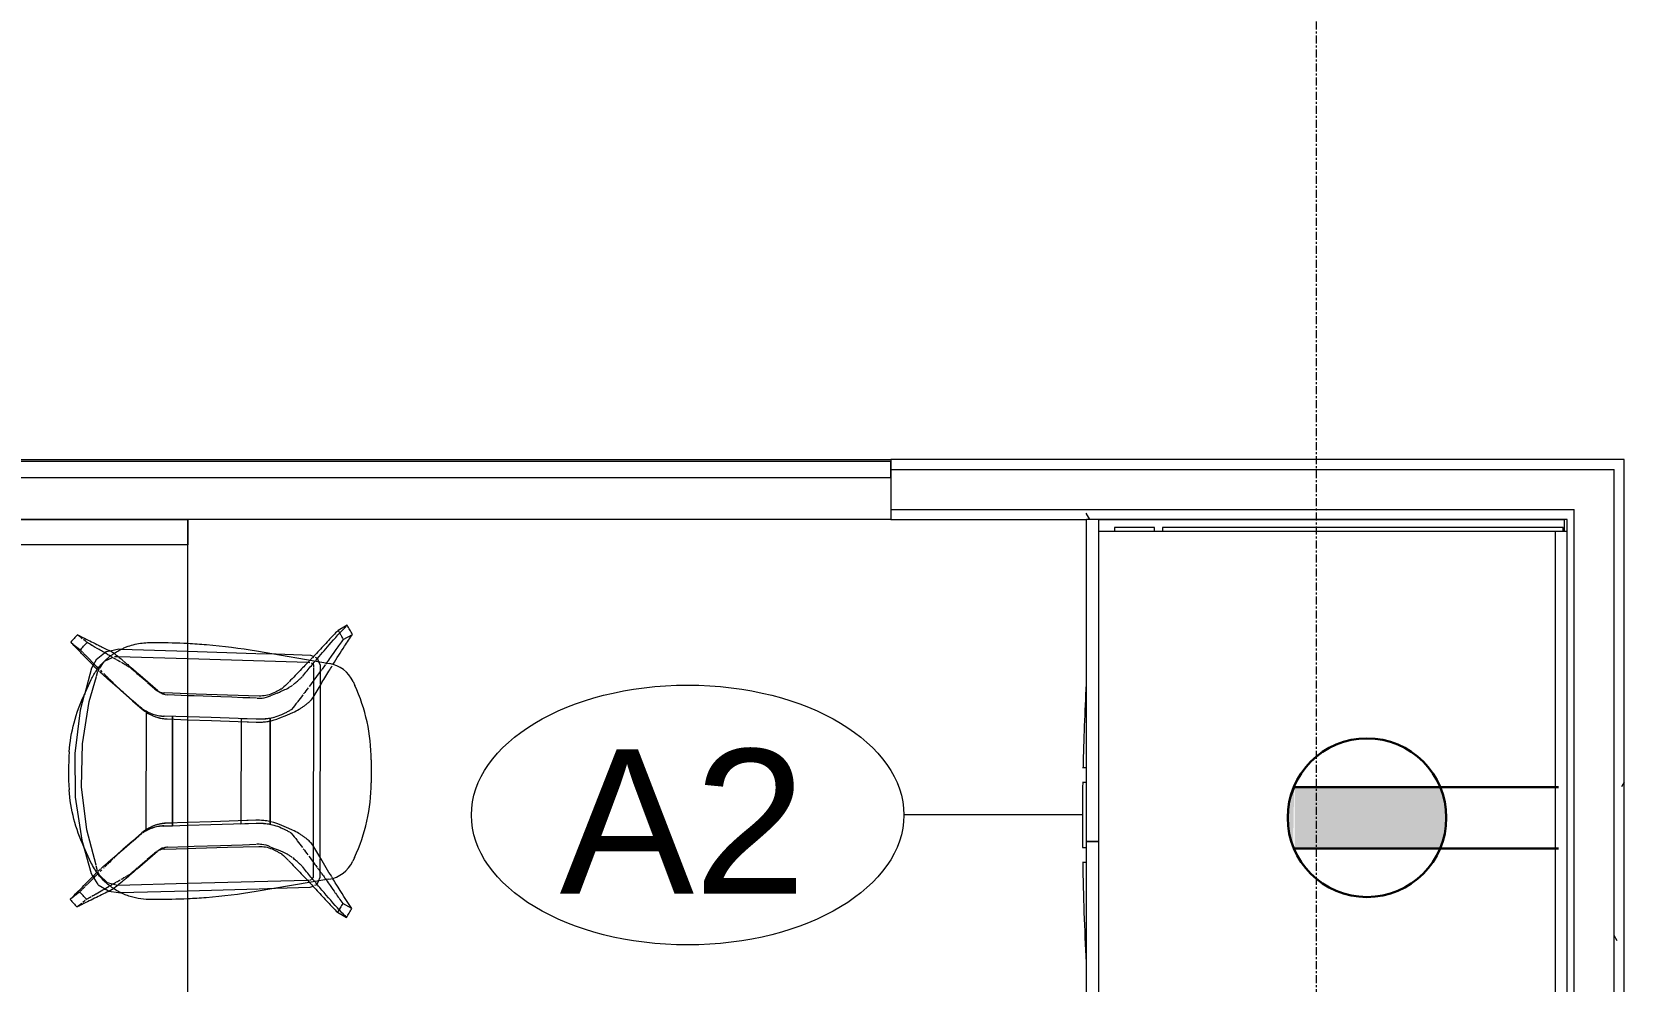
# Model space of a CAD drawing. Header units: inches. Extents: x 29752 to 31446, y 4278 to 5722.
# Drawn here: x 31137.3 to 31236.7, y 4593.8 to 4653 of the extents above; entities that cross this region are included whole.
import ezdxf

# ---------------------------------------------------------------- set-up
doc = ezdxf.new("R2010")
doc.units = ezdxf.units.IN
doc.header["$MEASUREMENT"] = 0
doc.linetypes.add('Grid Line 1_2_', pattern=[0.875, 0.5, -0.125, 0.125, -0.125])
for name, color, linetype, lineweight in [('A-ANNO-NOTE', 131, 'Continuous', 30), ('A-GLAZ-CURT', 52, 'Continuous', 9), ('A-WALL', 113, 'Continuous', 13), ('A-WALL-PATT', 111, 'Continuous', 13), ('I-FURN', 30, 'Continuous', 9), ('I-WALL', 2, 'Continuous', 13), ('Q-CASE', 31, 'Continuous', 9), ('Q-SPCQ', 91, 'Continuous', 9), ('Q-SPCQ-IDEN', 132, 'Continuous', 9), ('S-GRID', 1, 'Continuous', 9)]:
    doc.layers.add(name, color=color, linetype=linetype, lineweight=lineweight)
doc.styles.add('Arial', font='arial.ttf', dxfattribs={"height": 9})
pattern_1 = [(0, (0, 0), (30.72, 7.68), [1.267, -21.773, 1.267, -21.773, -122.88]), (0, (0, 0), (30.72, 7.68), [-46.08, 1.267, -44.813, 1.267, -21.773, -53.76]), (0, (0, 0), (30.72, 7.68), [-115.2, 1.267, -14.093, 1.267, -37.133]), (120, (11.52, 3.84), (-22.0110751, 22.7643004), [1.267, -21.773, 1.267, -21.773, -122.88]), (120, (11.52, 3.84), (-22.0110751, 22.7643004), [-46.08, 1.267, -44.813, 1.267, -21.773, -53.76]), (120, (11.52, 3.84), (-22.0110751, 22.7643004), [-115.2, 1.267, -14.093, 1.267, -37.133]), (240, (15.36, 19.2), (-8.7089249, -30.4443004), [1.267, -21.773, 1.267, -21.773, -122.88]), (240, (15.36, 19.2), (-8.7089249, -30.4443004), [-46.08, 1.267, -44.813, 1.267, -21.773, -53.76]), (240, (15.36, 19.2), (-8.7089249, -30.4443004), [-115.2, 1.267, -14.093, 1.267, -37.133])]

# ---------------------------------------------------------------- blocks, each defined once
blk = doc.blocks.new('Furniture 2 - Furniture 14-5743100-FIRST FLOOR POWER _ SIGNAL')
at = {"layer": 'I-FURN'}
for p, q in [((31147.018, 4622.571), (31111.018, 4622.571)), ((31111.018, 4622.571), (31147.018, 4622.571)), ((31147.018, 4501.665), (31147.018, 4622.571)), ((31147.018, 4622.571), (31147.018, 4620.991)), ((31147.018, 4620.991), (31111.018, 4620.991)), ((31147.018, 4620.991), (31129.682, 4620.991)), ((31147.018, 4503.541), (31147.018, 4620.991))]:
    blk.add_line(p, q, dxfattribs=at)
blk = doc.blocks.new('HighTower_Nadia_Bob_BarStool - HighTower_Nadia_Bob_BarStool-6243197-FIRST FLOOR POWER _ SIGNAL')
at = {"layer": 'I-FURN'}
for p, q in [((-8.492, 9.151), (-8.366, 8.995)), ((-8.343, 8.967), (-8.25, 8.852)), ((-7.889, 9.4), (-8.028, 9.571)), ((-7.573, 9.01), (-7.715, 9.185)), ((7.715, 9.185), (7.573, 9.01)), ((8.028, 9.571), (7.889, 9.4)), ((8.25, 8.852), (8.343, 8.967)), ((8.366, 8.995), (8.492, 9.151)), ((-8.194, 8.783), (-8.073, 8.634)), ((-8.044, 8.598), (-8.008, 8.553)), ((-6.585, 8.16), (-7.089, 7.842)), ((-6.409, 8.27), (-6.585, 8.16)), ((-4.47, 8.819), (-6.409, 8.27)), ((-5.705, 8.28), (-4.736, 8.722)), ((4.736, 8.722), (5.705, 8.28)), ((6.409, 8.27), (4.756, 8.713)), ((5.909, 7.959), (6.231, 7.867)), ((6.594, 8.169), (6.409, 8.27)), ((8.008, 8.553), (8.044, 8.598)), ((8.073, 8.634), (8.194, 8.783)), ((-7.505, 7.155), (-7.59, 6.563)), ((-7.102, 7.82), (-7.491, 7.179)), ((-6.232, 7.866), (-5.915, 7.951)), ((6.274, 7.852), (6.405, 7.763)), ((6.413, 7.757), (6.769, 7.514)), ((6.769, 7.514), (6.818, 7.481)), ((6.865, 7.414), (7.097, 6.918)), ((7.59, 6.563), (7.48, 7.103)), ((-7.59, 6.563), (-7.586, 6.434)), ((-7.586, 6.424), (-7.462, 2.238)), ((-7.024, 2.239), (-7.153, 6.576)), ((-7.143, 6.615), (-7.079, 6.88)), ((-4.987, 6.368), (-4.409, 5.701)), ((4.409, 5.701), (4.915, 6.285)), ((4.915, 6.285), (4.987, 6.368)), ((7.153, 6.576), (7.025, 2.266)), ((7.134, 6.836), (7.15, 6.622)), ((7.15, 6.622), (7.153, 6.576)), ((7.463, 2.267), (7.586, 6.424)), ((7.586, 6.434), (7.59, 6.563)), ((-6.119, 5.47), (-6.052, 5.393)), ((-6.02, 5.356), (-5.537, 4.799)), ((-4.39, 5.679), (-4.046, 5.282)), ((4.046, 5.282), (4.39, 5.679)), ((5.537, 4.799), (6.052, 5.393)), ((6.052, 5.393), (6.119, 5.47)), ((-8.015, 4.222), (-8.013, 4.654)), ((-5.509, 4.767), (-5.116, 4.313)), ((-3.675, 4.854), (-3.738, 4.854)), ((-3.676, 4.854), (-3.738, 4.854)), ((3.675, 4.854), (-3.675, 4.854)), ((3.675, 4.854), (-3.675, 4.854)), ((3.738, 4.854), (3.675, 4.854)), ((3.738, 4.854), (3.676, 4.854)), ((5.116, 4.313), (5.509, 4.767)), ((8.013, 4.654), (8.015, 4.222)), ((-4.873, 3.692), (-4.828, 2.243)), ((-4.75, 3.497), (-4.706, 2.243)), ((-3.429, 3.741), (-3.383, 2.246)), ((-3.423, 3.735), (-3.407, 3.2)), ((-3.245, 3.2), (-3.407, 3.2)), ((-3.245, 3.2), (-3.257, 3.543)), ((-3.206, 2.246), (-3.251, 3.55)), ((-3.239, 3.2), (3.239, 3.2)), ((3.239, 3.2), (-3.239, 3.2)), ((3.251, 3.55), (3.206, 2.259)), ((3.257, 3.543), (3.245, 3.2)), ((3.407, 3.2), (3.245, 3.2)), ((3.384, 2.259), (3.429, 3.741)), ((3.407, 3.2), (3.423, 3.735)), ((4.707, 2.262), (4.75, 3.497)), ((4.828, 2.262), (4.873, 3.692)), ((-7.462, 2.238), (-7.331, -2.181)), ((-6.802, -5.245), (-7.023, 2.2)), ((-4.828, 2.243), (-4.812, 1.73)), ((3.206, 2.259), (3.154, 0.768)), ((7.025, 2.266), (6.802, -5.245)), ((7.336, -1.993), (7.463, 2.267)), ((-4.812, 1.73), (-4.751, -0.232)), ((3.154, 0.768), (3.057, -2.014)), ((-4.751, -0.232), (-4.691, -2.194)), ((4.691, -2.194), (4.751, -0.232)), ((-3.274, -1.078), (-3.245, -2.021)), ((-3.096, -1.078), (-3.274, -1.078)), ((-3.063, -2.008), (-3.096, -1.078)), ((3.089, -1.078), (-3.089, -1.078)), ((3.089, -1.078), (-3.089, -1.078)), ((3.096, -1.078), (3.063, -2.008)), ((3.274, -1.078), (3.096, -1.078)), ((3.245, -2.021), (3.274, -1.078)), ((-6.733, -6.579), (-7.507, -2.027)), ((-7.33, -2.214), (-7.299, -3.248)), ((-4.709, -2.907), (-4.882, -3.321)), ((-3.145, -2.898), (-3.302, -2.898)), ((-3.251, -2.041), (-3.247, -2.145)), ((-3.244, -2.04), (-3.241, -2.14)), ((-3.144, -2.898), (3.144, -2.898)), ((3.144, -2.898), (-3.144, -2.898)), ((3.302, -2.898), (3.145, -2.898)), ((3.241, -2.14), (3.244, -2.04)), ((3.247, -2.145), (3.251, -2.041)), ((4.882, -3.321), (4.709, -2.907)), ((7.507, -2.027), (6.733, -6.579)), ((7.299, -3.248), (7.335, -2.027)), ((-7.299, -3.248), (-7.235, -5.416)), ((-4.849, -3.021), (-4.943, -3.218)), ((-3.523, -3.588), (-3.629, -3.809)), ((-3.509, -3.924), (-3.325, -3.484)), ((3.325, -3.484), (3.509, -3.924)), ((3.629, -3.809), (3.523, -3.588)), ((4.943, -3.218), (4.849, -3.021)), ((7.235, -5.416), (7.299, -3.248)), ((-7.235, -5.416), (-7.159, -5.587)), ((-7.107, -5.704), (-7.085, -5.754)), ((-7.073, -5.781), (-7.049, -5.837)), ((-7.044, -5.848), (-6.843, -5.928)), ((-6.843, -5.928), (-6.61, -6.022)), ((-6.799, -5.353), (-6.802, -5.271)), ((-6.782, -5.455), (-6.798, -5.403)), ((-6.719, -5.526), (-6.768, -5.499)), ((-6.61, -5.585), (-6.694, -5.539)), ((-4.887, -5.585), (-6.61, -5.585)), ((-4.643, -5.585), (-4.857, -5.585)), ((4.643, -5.585), (-4.643, -5.585)), ((4.857, -5.585), (4.643, -5.585)), ((6.439, -5.585), (4.887, -5.585)), ((6.61, -5.585), (6.479, -5.585)), ((6.707, -5.558), (6.61, -5.585)), ((6.61, -6.022), (6.844, -5.927)), ((6.772, -5.447), (6.723, -5.53)), ((6.802, -5.271), (6.799, -5.353)), ((6.844, -5.927), (7.047, -5.844)), ((7.05, -5.838), (7.074, -5.782)), ((7.086, -5.755), (7.108, -5.705)), ((7.16, -5.588), (7.235, -5.416)), ((-6.61, -6.022), (-5.471, -6.022)), ((-5.429, -6.022), (-5.376, -6.022)), ((-5.342, -6.022), (5.342, -6.022)), ((5.376, -6.022), (5.429, -6.022)), ((5.471, -6.022), (6.413, -6.022)), ((6.44, -6.022), (6.61, -6.022)), ((-8.794, -7.117), (-9.116, -7.683)), ((-8.553, -8.01), (-8.233, -7.442)), ((8.233, -7.442), (8.553, -8.01)), ((9.116, -7.683), (8.794, -7.117)), ((-5.364, -8.17), (-5.606, -8.057)), ((5.606, -8.057), (5.364, -8.17)), ((0.715, -9.2), (-0.715, -9.2))]:
    blk.add_line(p, q, dxfattribs=at)
at = {"layer": 'I-FURN', "flags": 128}
for points in [[(-7.725, 9.198), (-7.786, 9.273), (-7.871, 9.378)], [(4.74, 8.718), (3.784, 8.974), (1.086, 9.31), (-1.632, 9.273), (-4.319, 8.862), (-4.47, 8.819)], [(7.871, 9.378), (7.786, 9.273), (7.725, 9.198)], [(-5.889, 7.958), (-3.67, 8.55), (-1.002, 8.877), (1.685, 8.829), (4.34, 8.408), (5.884, 7.966)], [(7.48, 7.103), (7.429, 7.35), (6.934, 7.982), (6.594, 8.169)], [(-7.065, 6.938), (-6.99, 7.25), (-6.506, 7.747), (-6.301, 7.841)], [(-3.863, 5.101), (-4.382, 5.698), (-4.901, 6.294)], [(4.901, 6.294), (4.382, 5.698), (3.863, 5.101)], [(-6.082, 5.367), (-5.539, 4.742), (-4.995, 4.118)], [(4.995, 4.118), (5.539, 4.742), (6.082, 5.367)], [(-3.407, 3.2), (-3.326, 3.2), (-3.245, 3.2)], [(3.245, 3.2), (3.326, 3.2), (3.407, 3.2)], [(-4.706, 2.243), (-4.693, 1.848), (-4.635, 0.198)], [(-3.383, 2.246), (-3.338, 0.798), (-3.251, -2.021)], [(-3.057, -2.014), (-3.154, 0.768), (-3.206, 2.246)], [(3.251, -2.021), (3.338, 0.798), (3.384, 2.259)], [(4.635, 0.198), (4.693, 1.848), (4.707, 2.262)], [(4.751, -0.232), (4.812, 1.73), (4.828, 2.262)], [(-4.635, 0.198), (-4.611, -0.487), (-4.587, -1.172)], [(4.587, -1.172), (4.611, -0.487), (4.635, 0.198)], [(-4.587, -1.172), (-4.571, -1.619), (-4.557, -2.027)], [(-3.096, -1.078), (-3.185, -1.078), (-3.274, -1.078)], [(3.274, -1.078), (3.185, -1.078), (3.096, -1.078)], [(4.557, -2.027), (4.571, -1.619), (4.587, -1.172)], [(-3.302, -2.898), (-3.223, -2.898), (-3.145, -2.898)], [(3.145, -2.898), (3.223, -2.898), (3.302, -2.898)], [(-4.607, -5.563), (-4.592, -5.554), (-4.577, -5.545)], [(4.577, -5.545), (4.592, -5.554), (4.607, -5.563)]]:
    blk.add_lwpolyline(points, dxfattribs=at)
at = {"layer": 'I-FURN'}
for centre, radius, start, end in [((0, -10.151), 19.843, 86.58695, 93.41371), ((-4.761, -6.244), 2, 189.65064, 245), ((4.761, -6.244), 2, 295, 350.34936), ((-0.715, 1.8), 11, 245, 270), ((0.715, 1.8), 11, 270, 295)]:
    blk.add_arc(centre, radius, start, end, dxfattribs=at)
for centre, major_axis, start_param, end_param in [((-5.872, 3.659), (2.444, 0), 0.62159, 0.714101), ((-5.75, 3.462), (2.5, 0), 0.509504, 0.715585), ((-5.872, 3.659), (2.444, 0), 0.518628, 0.600655), ((5.75, 3.462), (2.5, 0), 2.426008, 2.529048), ((5.872, 3.659), (2.444, 0), 2.540938, 2.622965), ((5.872, 3.659), (2.444, 0), 2.427491, 2.520002), ((-5.872, 3.659), (1, 0), 0.577259, 0.713354), ((-5.872, 3.659), (1, 0), 0.490905, 0.555798), ((-5.75, 3.462), (1, 0), 0.261799, 0.715585), ((-5.872, 3.659), (1, 0), 0.032675, 0.44019), ((-5.872, 3.659), (2.444, 0), 0.262341, 0.515109), ((-5.868, 3.653), (2.446, 0), 0.265414, 0.513801), ((-5.754, 3.469), (2.498, 0), 0.42887, 0.584852), ((-5.75, 3.462), (2.5, 0), 0.034907, 0.509504), ((-5.872, 3.659), (2.444, 0), 0.107126, 0.255291), ((-5.868, 3.653), (2.446, 0), 0.11003, 0.2582), ((-5.754, 3.469), (2.498, 0), 0.403739, 0.42887), ((-5.754, 3.469), (2.498, 0), 0.348458, 0.389838), ((-5.754, 3.469), (2.498, 0), 0.22199, 0.347711), ((-5.754, 3.469), (2.498, 0), 0.190469, 0.218568), ((5.75, 3.462), (2.5, 0), 2.632088, 3.106686), ((5.754, 3.469), (2.498, 0), 2.923025, 2.951123), ((5.754, 3.469), (2.498, 0), 2.793881, 2.919602), ((5.754, 3.469), (2.498, 0), 2.751755, 2.793135), ((5.868, 3.653), (2.446, 0), 2.883392, 3.031562), ((5.872, 3.659), (2.444, 0), 2.886302, 3.034467), ((5.754, 3.469), (2.498, 0), 2.712722, 2.737854), ((5.754, 3.469), (2.498, 0), 2.556741, 2.712722), ((5.868, 3.653), (2.446, 0), 2.627792, 2.876179), ((5.872, 3.659), (2.444, 0), 2.626483, 2.879252), ((5.75, 3.462), (2.5, 0), 2.529048, 2.632088), ((5.75, 3.462), (1, 0), 2.426008, 3.106686), ((5.872, 3.659), (1, 0), 2.71925, 3.108917), ((5.872, 3.659), (1, 0), 2.564375, 2.652023), ((5.872, 3.659), (1, 0), 2.428239, 2.564041), ((-5.75, 3.462), (1, 0), 0.034907, 0.261799), ((-5.872, 3.659), (2.444, 0), 0.033423, 0.097739), ((-5.868, 3.653), (2.446, 0), 0.033474, 0.100748), ((-5.754, 3.469), (2.498, 0), 0.034858, 0.189851), ((5.754, 3.469), (2.498, 0), 2.951742, 3.106734), ((5.868, 3.653), (2.446, 0), 3.040845, 3.108119), ((5.872, 3.659), (2.444, 0), 3.043854, 3.10817), ((-6.555, -2.136), (2, 0), 5.887338, 6.160784), ((-6.555, -2.136), (2, 0), 6.160784, 6.318092), ((-6.555, -2.136), (3.5, 0), 5.887338, 6.314349), ((6.555, -2.136), (3.5, 0), 3.110429, 3.53744), ((6.555, -2.136), (2, 0), 3.106686, 3.18534), ((6.555, -2.136), (2, 0), 3.18534, 3.263994), ((6.555, -2.136), (2, 0), 3.263994, 3.53744)]:
    blk.add_ellipse(centre, major_axis=major_axis, ratio=0.998955, start_param=start_param, end_param=end_param, dxfattribs=at)
for points in [[(-8.028, 9.571), (-8.107, 9.503), (-8.264, 9.365), (-8.417, 9.223), (-8.492, 9.151)], [(-8.384, 8.931), (-8.42, 9.004), (-8.456, 9.078), (-8.492, 9.151)], [(-8.008, 8.553), (-7.933, 8.625), (-7.78, 8.768), (-7.624, 8.907), (-7.544, 8.975)], [(-7.405, 8.835), (-7.452, 8.882), (-7.498, 8.929), (-7.544, 8.975)], [(-4.736, 8.722), (-4.175, 8.985), (-3.021, 9.403), (-1.805, 9.608), (-1.181, 9.657)], [(1.181, 9.657), (1.805, 9.608), (2.413, 9.506), (3.006, 9.35)], [(3.006, 9.35), (3.598, 9.194), (4.175, 8.985), (4.736, 8.722)], [(7.544, 8.975), (7.498, 8.929), (7.452, 8.882), (7.405, 8.835)], [(7.509, 9.066), (7.682, 9.236), (7.855, 9.404), (8.028, 9.571)], [(7.544, 8.975), (7.624, 8.907), (7.78, 8.768), (7.933, 8.625), (8.008, 8.553)], [(8.492, 9.151), (8.417, 9.223), (8.264, 9.365), (8.107, 9.503), (8.028, 9.571)], [(-8.276, 8.71), (-8.312, 8.784), (-8.348, 8.857), (-8.384, 8.931)], [(-8.008, 8.553), (-7.951, 8.453), (-7.893, 8.353), (-7.836, 8.253)], [(-7.821, 8.227), (-7.772, 8.141), (-7.723, 8.056), (-7.674, 7.971)], [(-7.664, 7.953), (-7.507, 7.68), (-7.349, 7.407), (-7.19, 7.135)], [(-7.233, 8.663), (-7.286, 8.715), (-7.338, 8.768), (-7.39, 8.82)], [(-7.061, 8.49), (-7.113, 8.543), (-7.166, 8.596), (-7.219, 8.648)], [(-6.887, 8.316), (-6.941, 8.369), (-6.994, 8.423), (-7.047, 8.476)], [(-6.713, 8.142), (-6.767, 8.195), (-6.82, 8.249), (-6.874, 8.302)], [(6.666, 8.094), (6.582, 8.011), (6.499, 7.927), (6.415, 7.843)], [(6.874, 8.303), (6.821, 8.249), (6.767, 8.195), (6.713, 8.142)], [(7.047, 8.476), (6.994, 8.423), (6.941, 8.37), (6.888, 8.316)], [(7.219, 8.648), (7.166, 8.596), (7.114, 8.543), (7.061, 8.49)], [(7.39, 8.82), (7.338, 8.768), (7.286, 8.716), (7.234, 8.663)], [(7.674, 7.971), (7.723, 8.056), (7.772, 8.141), (7.821, 8.227)], [(7.836, 8.253), (7.893, 8.353), (7.951, 8.453), (8.008, 8.553)], [(-7.404, 6.951), (-7.477, 7.097), (-7.549, 7.244), (-7.622, 7.39)], [(-7.142, 7.052), (-7.119, 7.012), (-7.095, 6.972), (-7.072, 6.931)], [(-6.365, 7.793), (-6.382, 7.81), (-6.398, 7.826), (-6.415, 7.843)], [(-6.176, 7.604), (-6.211, 7.639), (-6.247, 7.675), (-6.282, 7.71)], [(-6.27, 7.848), (-6.259, 7.837), (-6.242, 7.819), (-6.22, 7.794)], [(-6.212, 7.785), (-6.183, 7.753), (-6.146, 7.712), (-6.101, 7.662)], [(-6.024, 7.452), (-6.043, 7.471), (-6.061, 7.489), (-6.079, 7.507)], [(-5.831, 7.259), (-5.881, 7.309), (-5.931, 7.358), (-5.98, 7.408)], [(-5.759, 7.187), (-5.778, 7.205), (-5.796, 7.224), (-5.815, 7.242)], [(-5.488, 6.916), (-5.575, 7.003), (-5.662, 7.09), (-5.749, 7.177)], [(5.749, 7.177), (5.662, 7.09), (5.575, 7.003), (5.488, 6.916)], [(5.815, 7.242), (5.796, 7.224), (5.778, 7.205), (5.759, 7.187)], [(5.98, 7.408), (5.93, 7.358), (5.881, 7.308), (5.831, 7.259)], [(6.079, 7.507), (6.05, 7.478), (6.021, 7.449), (5.992, 7.42)], [(6.102, 7.662), (6.146, 7.712), (6.174, 7.743), (6.197, 7.768)], [(6.282, 7.71), (6.247, 7.675), (6.211, 7.639), (6.175, 7.603)], [(6.22, 7.794), (6.242, 7.818), (6.256, 7.833), (6.267, 7.845)], [(6.413, 7.841), (6.397, 7.825), (6.381, 7.809), (6.365, 7.793)], [(7.072, 6.931), (7.095, 6.972), (7.119, 7.012), (7.142, 7.052)], [(7.731, 7.61), (7.622, 7.39), (7.513, 7.17), (7.404, 6.951)], [(7.841, 7.83), (7.804, 7.757), (7.768, 7.683), (7.731, 7.61)], [(-7.356, 6.881), (-7.382, 6.916), (-7.398, 6.939), (-7.404, 6.951)], [(-7.256, 6.753), (-7.285, 6.79), (-7.305, 6.815), (-7.32, 6.836)], [(-6.88, 6.298), (-7.032, 6.478), (-7.178, 6.654), (-7.249, 6.744)], [(-7.048, 6.89), (-7.013, 6.83), (-6.978, 6.77), (-6.943, 6.71)], [(-6.924, 6.677), (-6.882, 6.605), (-6.84, 6.532), (-6.797, 6.46)], [(-6.759, 6.394), (-6.714, 6.317), (-6.668, 6.239), (-6.623, 6.162)], [(-6.614, 6.146), (-6.602, 6.125), (-6.59, 6.105), (-6.578, 6.084)], [(-6.566, 6.064), (-6.527, 5.997), (-6.488, 5.931), (-6.449, 5.864)], [(-5.331, 6.758), (-5.366, 6.793), (-5.401, 6.828), (-5.435, 6.863)], [(5.482, 6.909), (5.431, 6.859), (5.381, 6.809), (5.331, 6.758)], [(6.449, 5.864), (6.488, 5.931), (6.527, 5.997), (6.566, 6.064)], [(6.578, 6.084), (6.59, 6.105), (6.602, 6.125), (6.614, 6.146)], [(6.623, 6.162), (6.668, 6.239), (6.714, 6.317), (6.759, 6.394)], [(6.797, 6.46), (6.84, 6.532), (6.882, 6.605), (6.924, 6.677)], [(7.249, 6.744), (7.204, 6.688), (7.096, 6.556), (6.955, 6.387), (6.878, 6.296)], [(6.943, 6.71), (6.98, 6.773), (7.017, 6.837), (7.054, 6.9)], [(7.404, 6.951), (7.398, 6.939), (7.382, 6.916), (7.356, 6.881)], [(-7.972, 2.234), (-8.005, 2.895), (-8.019, 3.557), (-8.015, 4.222)], [(8.015, 4.222), (8.019, 3.568), (8.005, 2.915), (7.973, 2.265)], [(-4.724, -2.617), (-4.75, -2.756), (-4.793, -2.892), (-4.849, -3.021)], [(-4.691, -2.194), (-4.686, -2.335), (-4.697, -2.477), (-4.724, -2.617)], [(-3.323, -2.97), (-3.334, -3.021), (-3.346, -3.072), (-3.36, -3.122)], [(-3.25, -2.521), (-3.26, -2.647), (-3.278, -2.773), (-3.302, -2.898)], [(-3.247, -2.145), (-3.244, -2.257), (-3.246, -2.368), (-3.253, -2.48)], [(-3.241, -2.14), (-3.237, -2.254), (-3.239, -2.368), (-3.247, -2.481)], [(-3.137, -2.866), (-3.113, -2.75), (-3.09, -2.633), (-3.08, -2.515)], [(3.081, -2.515), (3.094, -2.633), (3.114, -2.75), (3.137, -2.866)], [(3.247, -2.481), (3.239, -2.368), (3.237, -2.254), (3.241, -2.14)], [(3.253, -2.48), (3.246, -2.368), (3.244, -2.257), (3.247, -2.145)], [(3.302, -2.898), (3.278, -2.773), (3.26, -2.647), (3.25, -2.521)], [(3.36, -3.122), (3.346, -3.072), (3.333, -3.021), (3.321, -2.97)], [(4.849, -3.021), (4.793, -2.892), (4.708, -2.62), (4.686, -2.335), (4.691, -2.194)], [(-5.166, -3.634), (-5.296, -3.772), (-5.428, -3.909), (-5.563, -4.044)], [(-5.212, -4.03), (-5.156, -3.934), (-5.103, -3.83), (-5.054, -3.721)], [(-5.147, -3.607), (-5.155, -3.62), (-5.162, -3.629), (-5.166, -3.634)], [(-5.081, -3.493), (-5.095, -3.518), (-5.121, -3.566), (-5.137, -3.59), (-5.144, -3.601)], [(-5.039, -3.411), (-5.054, -3.441), (-5.069, -3.471), (-5.083, -3.497)], [(-5.054, -3.721), (-5.025, -3.656), (-4.997, -3.59), (-4.968, -3.523)], [(-4.943, -3.218), (-4.976, -3.286), (-5.008, -3.352), (-5.039, -3.411)], [(-4.968, -3.523), (-4.939, -3.456), (-4.911, -3.389), (-4.882, -3.321)], [(-3.629, -3.809), (-3.662, -3.877), (-3.695, -3.944), (-3.726, -4.003)], [(-3.67, -4.298), (-3.643, -4.237), (-3.589, -4.114), (-3.536, -3.987), (-3.509, -3.924)], [(-3.362, -3.13), (-3.405, -3.286), (-3.458, -3.439), (-3.523, -3.588)], [(3.523, -3.588), (3.458, -3.439), (3.405, -3.286), (3.362, -3.13)], [(3.509, -3.924), (3.536, -3.987), (3.589, -4.114), (3.643, -4.237), (3.67, -4.298)], [(3.726, -4.003), (3.711, -3.974), (3.678, -3.911), (3.645, -3.843), (3.629, -3.809)], [(4.882, -3.321), (4.911, -3.389), (4.968, -3.524), (5.025, -3.656), (5.054, -3.721)], [(5.166, -3.634), (5.162, -3.629), (5.155, -3.62), (5.147, -3.607)], [(5.563, -4.044), (5.428, -3.909), (5.296, -3.772), (5.166, -3.634)], [(-6.389, -4.844), (-6.505, -4.958), (-6.621, -5.071), (-6.738, -5.184)], [(-6.001, -4.475), (-6.129, -4.599), (-6.259, -4.722), (-6.389, -4.844)], [(-5.972, -4.447), (-5.982, -4.456), (-5.991, -4.466), (-6.001, -4.475)], [(-5.58, -4.062), (-5.709, -4.191), (-5.839, -4.32), (-5.972, -4.447)], [(-5.935, -4.91), (-5.919, -4.897), (-5.895, -4.874), (-5.863, -4.841)], [(-5.863, -4.841), (-5.831, -4.809), (-5.752, -4.724), (-5.644, -4.605), (-5.584, -4.538)], [(-5.584, -4.538), (-5.524, -4.474), (-5.464, -4.399), (-5.403, -4.316)], [(-4.331, -4.596), (-4.473, -4.707), (-4.617, -4.817), (-4.763, -4.926)], [(-3.865, -4.224), (-4.014, -4.346), (-4.164, -4.466), (-4.317, -4.585)], [(-3.842, -4.198), (-3.851, -4.21), (-3.859, -4.219), (-3.865, -4.224)], [(-3.81, -4.151), (-3.822, -4.169), (-3.833, -4.186), (-3.841, -4.197)], [(3.841, -4.197), (3.832, -4.185), (3.822, -4.169), (3.81, -4.151)], [(3.865, -4.224), (3.859, -4.219), (3.851, -4.21), (3.842, -4.198)], [(4.317, -4.585), (4.164, -4.466), (4.014, -4.346), (3.865, -4.224)], [(4.763, -4.926), (4.618, -4.817), (4.473, -4.708), (4.331, -4.596)], [(5.403, -4.316), (5.464, -4.399), (5.524, -4.474), (5.584, -4.538)], [(5.972, -4.447), (5.84, -4.32), (5.708, -4.192), (5.58, -4.062)], [(5.584, -4.538), (5.644, -4.605), (5.698, -4.665), (5.745, -4.716)], [(5.745, -4.716), (5.791, -4.766), (5.871, -4.851), (5.919, -4.897), (5.935, -4.91)], [(5.942, -4.915), (6.05, -5.005), (6.157, -5.094), (6.265, -5.183)], [(6.389, -4.844), (6.249, -4.713), (6.11, -4.58), (5.972, -4.447)], [(6.937, -5.374), (6.753, -5.199), (6.57, -5.022), (6.389, -4.844)], [(-6.738, -5.184), (-6.804, -5.247), (-6.871, -5.311), (-6.937, -5.374)], [(-4.829, -4.975), (-4.958, -5.071), (-5.088, -5.167), (-5.217, -5.261)], [(-4.577, -5.545), (-4.552, -5.531), (-4.515, -5.501), (-4.468, -5.457)], [(-4.468, -5.457), (-4.445, -5.435), (-4.392, -5.383), (-4.331, -5.318), (-4.3, -5.282)], [(-4.3, -5.282), (-4.284, -5.263), (-4.251, -5.226), (-4.2, -5.164), (-4.147, -5.098), (-4.111, -5.05), (-4.093, -5.025)], [(4.468, -5.457), (4.515, -5.501), (4.552, -5.531), (4.577, -5.545)], [(5.217, -5.261), (5.087, -5.167), (4.958, -5.071), (4.829, -4.975)], [(-8.169, -6.516), (-8.275, -6.615), (-8.486, -6.814), (-8.692, -7.015), (-8.794, -7.117)], [(-6.662, -6.327), (-6.696, -6.351), (-6.73, -6.375), (-6.763, -6.399)], [(-6.394, -6.135), (-6.481, -6.198), (-6.569, -6.261), (-6.657, -6.323)], [(-6.642, -6.788), (-6.627, -6.778), (-6.612, -6.769), (-6.596, -6.759)], [(6.657, -6.323), (6.564, -6.257), (6.472, -6.191), (6.381, -6.125)], [(6.763, -6.399), (6.73, -6.375), (6.696, -6.351), (6.662, -6.327)], [(8.794, -7.117), (8.692, -7.015), (8.486, -6.814), (8.275, -6.615), (8.169, -6.516)], [(-9.116, -7.683), (-9.023, -7.74), (-8.836, -7.85), (-8.648, -7.958), (-8.553, -8.01)], [(-8.652, -7.202), (-8.699, -7.174), (-8.747, -7.145), (-8.794, -7.117)], [(8.553, -8.01), (8.648, -7.958), (8.836, -7.85), (9.023, -7.74), (9.116, -7.683)], [(8.794, -7.117), (8.747, -7.145), (8.699, -7.174), (8.652, -7.202)]]:
    blk.add_open_spline(points, degree=3, dxfattribs=at)
for points, knots in [([(-8.028, 9.571), (-7.798, 9.348), (-7.451, 9.011), (-7.044, 8.611), (-6.81, 8.381), (-6.633, 8.208), (-6.471, 8.047), (-6.367, 7.945), (-6.322, 7.9)], [-1, -1, -1, -1, -0.6, -0.4, -0.3, -0.2, -0.1, -0.0241756, -0.0241756, -0.0241756, -0.0241756]), ([(6.322, 7.9), (6.426, 8.003), (6.766, 8.338), (7.161, 8.728), (7.45, 9.009), (7.508, 9.065)], [-0.9758244, -0.9758244, -0.9758244, -0.9758244, -0.8, -0.4, -0.3, -0.3, -0.3, -0.3]), ([(8.492, 9.151), (8.42, 9.004), (8.204, 8.563), (7.986, 8.123), (7.841, 7.83)], [-1, -1, -1, -1, -0.8, -0.4, -0.4, -0.4, -0.4]), ([(-7.622, 7.39), (-7.768, 7.683), (-7.986, 8.123), (-8.203, 8.564), (-8.275, 8.711)], [-0.8, -0.8, -0.8, -0.8, -0.4, -0.2, -0.2, -0.2, -0.2]), ([(-8.013, 4.654), (-8.011, 4.884), (-7.981, 5.224), (-7.885, 5.662), (-7.784, 5.99), (-7.656, 6.307), (-7.503, 6.609), (-7.322, 6.902), (-7.143, 7.145), (-6.971, 7.345), (-6.761, 7.564), (-6.477, 7.815), (-6.11, 8.07), (-5.844, 8.214), (-5.705, 8.28)], [-1, -1, -1, -1, -0.85, -0.775, -0.7, -0.625, -0.55, -0.475, -0.4, -0.35, -0.3, -0.2, -0.1, 0, 0, 0, 0]), ([(-6.415, 7.843), (-6.467, 7.895), (-6.551, 7.979), (-6.634, 8.063), (-6.666, 8.094)], [-0.5155746, -0.5155746, -0.5155746, -0.5155746, -0.4444444, -0.4019672, -0.4019672, -0.4019672, -0.4019672]), ([(5.705, 8.28), (5.913, 8.182), (6.206, 8.012), (6.563, 7.741), (6.816, 7.511), (7.049, 7.261), (7.257, 6.995), (7.446, 6.708), (7.59, 6.442), (7.699, 6.202), (7.809, 5.918), (7.916, 5.554), (7.993, 5.111), (8.012, 4.808), (8.013, 4.654)], [-1, -1, -1, -1, -0.85, -0.775, -0.7, -0.625, -0.55, -0.475, -0.4, -0.35, -0.3, -0.2, -0.1, 0, 0, 0, 0]), ([(7.19, 7.135), (7.233, 7.208), (7.391, 7.481), (7.549, 7.754), (7.663, 7.954)], [-0.5265198, -0.5265198, -0.5265198, -0.5265198, -0.4444444, -0.2222222, -0.2222222, -0.2222222, -0.2222222]), ([(-6.078, 7.635), (-6.034, 7.587), (-5.926, 7.465), (-5.72, 7.23), (-5.538, 7.023), (-5.438, 6.909), (-5.426, 6.895)], [-0.691448, -0.691448, -0.691448, -0.691448, -0.5714286, -0.4285714, -0.2857143, -0.2662107, -0.2662107, -0.2662107, -0.2662107]), ([(5.443, 6.915), (5.539, 7.024), (5.78, 7.299), (6.002, 7.551), (6.082, 7.641)], [-0.7241607, -0.7241607, -0.7241607, -0.7241607, -0.5714286, -0.3085515, -0.3085515, -0.3085515, -0.3085515]), ([(-6.082, 5.367), (-6.225, 5.531), (-6.499, 5.848), (-6.747, 6.139), (-6.854, 6.267)], [-1, -1, -1, -1, -0.7857143, -0.5875777, -0.5875777, -0.5875777, -0.5875777]), ([(-5.417, 6.885), (-5.342, 6.799), (-5.172, 6.605), (-4.997, 6.404), (-4.901, 6.294)], [-0.2615714, -0.2615714, -0.2615714, -0.2615714, -0.1428571, 0, 0, 0, 0]), ([(-5.215, 6.629), (-5.236, 6.653), (-5.293, 6.717), (-5.324, 6.751), (-5.331, 6.758)], [-0.5, -0.5, -0.5, -0.5, -0.3333333, 0, 0, 0, 0]), ([(-4.987, 6.368), (-5.015, 6.4), (-5.07, 6.463), (-5.14, 6.543), (-5.18, 6.589), (-5.195, 6.606)], [-1, -1, -1, -1, -0.8333333, -0.6666667, -0.550997, -0.550997, -0.550997, -0.550997]), ([(4.901, 6.294), (5.045, 6.459), (5.221, 6.661), (5.387, 6.851), (5.417, 6.885)], [-1, -1, -1, -1, -0.7857143, -0.7384293, -0.7384293, -0.7384293, -0.7384293]), ([(5.195, 6.606), (5.18, 6.589), (5.14, 6.543), (5.07, 6.463), (5.015, 6.4), (4.987, 6.368)], [-0.4489958, -0.4489958, -0.4489958, -0.4489958, -0.3333333, -0.1666667, 0, 0, 0, 0]), ([(5.331, 6.758), (5.324, 6.751), (5.293, 6.717), (5.236, 6.653), (5.215, 6.629)], [-1, -1, -1, -1, -0.6666667, -0.5, -0.5, -0.5, -0.5]), ([(6.854, 6.267), (6.785, 6.185), (6.629, 6.001), (6.367, 5.696), (6.177, 5.476), (6.082, 5.367)], [-0.4124233, -0.4124233, -0.4124233, -0.4124233, -0.2857143, -0.1428571, -0.0000018, -0.0000018, -0.0000018, -0.0000018]), ([(7.332, 6.849), (7.325, 6.84), (7.302, 6.811), (7.276, 6.778), (7.256, 6.753)], [-0.81744874, -0.81744874, -0.81744874, -0.81744874, -0.78571429, -0.72183522, -0.72183522, -0.72183522, -0.72183522]), ([(-6.449, 5.864), (-6.444, 5.856), (-6.416, 5.82), (-6.363, 5.755), (-6.342, 5.731)], [-1, -1, -1, -1, -0.6666667, -0.5, -0.5, -0.5, -0.5]), ([(-6.32, 5.704), (-6.306, 5.688), (-6.268, 5.643), (-6.201, 5.564), (-6.146, 5.501), (-6.119, 5.47)], [-0.4397264, -0.4397264, -0.4397264, -0.4397264, -0.3333333, -0.1666667, 0, 0, 0, 0]), ([(6.119, 5.47), (6.174, 5.532), (6.245, 5.616), (6.306, 5.688), (6.32, 5.704)], [-1, -1, -1, -1, -0.6666667, -0.5602806, -0.5602806, -0.5602806, -0.5602806]), ([(6.343, 5.731), (6.363, 5.755), (6.416, 5.82), (6.444, 5.856), (6.449, 5.864)], [-0.5, -0.5, -0.5, -0.5, -0.3333333, 0, 0, 0, 0]), ([(-7.507, -2.027), (-7.682, -0.994), (-7.86, 0.424), (-7.953, 1.85), (-7.972, 2.234)], [-1, -1, -1, -1, -0.5, -0.3163088, -0.3163088, -0.3163088, -0.3163088]), ([(7.973, 2.265), (7.954, 1.871), (7.861, 0.434), (7.682, -0.994), (7.507, -2.027)], [-0.6886254, -0.6886254, -0.6886254, -0.6886254, -0.5, 0, 0, 0, 0]), ([(-3.254, -2.499), (-3.258, -2.545), (-3.273, -2.693), (-3.292, -2.842), (-3.313, -2.942)], [-0.760617, -0.760617, -0.760617, -0.760617, -0.6666667, -0.459365, -0.459365, -0.459365, -0.459365]), ([(-3.081, -2.514), (-3.079, -2.496), (-3.063, -2.335), (-3.058, -2.172), (-3.063, -2.027)], [0.4396928, 0.4396928, 0.4396928, 0.4396928, 0.5, 0.9901493, 0.9901493, 0.9901493, 0.9901493]), ([(3.063, -2.027), (3.058, -2.172), (3.059, -2.336), (3.08, -2.496), (3.083, -2.514)], [0.0098507, 0.0098507, 0.0098507, 0.0098507, 0.5, 0.5603072, 0.5603072, 0.5603072, 0.5603072]), ([(3.317, -2.941), (3.296, -2.84), (3.269, -2.693), (3.261, -2.545), (3.259, -2.499)], [-0.540635, -0.540635, -0.540635, -0.540635, -0.3333333, -0.239383, -0.239383, -0.239383, -0.239383]), ([(5.147, -3.607), (5.139, -3.595), (5.11, -3.547), (5.055, -3.445), (4.992, -3.319), (4.959, -3.252), (4.943, -3.218)], [-0.8333333, -0.8333333, -0.8333333, -0.8333333, -0.6666667, -0.3333333, -0.1666667, 0, 0, 0, 0]), ([(5.054, -3.721), (5.106, -3.835), (5.188, -3.997), (5.301, -4.174), (5.354, -4.25), (5.376, -4.28)], [-1, -1, -1, -1, -0.6666667, -0.5, -0.3808462, -0.3808462, -0.3808462, -0.3808462]), ([(-6.883, -5.697), (-6.787, -5.617), (-6.582, -5.445), (-6.268, -5.185), (-6.05, -5.005), (-5.942, -4.915)], [-0.2884139, -0.2884139, -0.2884139, -0.2884139, -0.2, -0.1, -0.0019687, -0.0019687, -0.0019687, -0.0019687]), ([(-5.376, -4.28), (-5.354, -4.25), (-5.301, -4.174), (-5.248, -4.094), (-5.219, -4.043)], [-0.6191538, -0.6191538, -0.6191538, -0.6191538, -0.5, -0.3333333, -0.3333333, -0.3333333, -0.3333333]), ([(-4.085, -5.014), (-4.07, -4.993), (-4.036, -4.946), (-3.965, -4.843), (-3.837, -4.639), (-3.735, -4.439), (-3.67, -4.298)], [0.6077225, 0.6077225, 0.6077225, 0.6077225, 0.65, 0.7, 0.8, 1, 1, 1, 1]), ([(-3.729, -4.008), (-3.743, -4.036), (-3.77, -4.084), (-3.793, -4.122), (-3.803, -4.139)], [0.3428104, 0.3428104, 0.3428104, 0.3428104, 0.5, 0.6332801, 0.6332801, 0.6332801, 0.6332801]), ([(3.67, -4.298), (3.735, -4.439), (3.837, -4.639), (3.965, -4.843), (4.039, -4.95), (4.094, -5.026), (4.147, -5.098), (4.2, -5.164), (4.251, -5.226), (4.3, -5.282), (4.346, -5.334), (4.405, -5.396), (4.445, -5.434), (4.468, -5.457)], [0, 0, 0, 0, 0.2, 0.3, 0.35, 0.4, 0.45, 0.5, 0.55, 0.6, 0.65, 0.7, 0.8, 0.8, 0.8, 0.8]), ([(3.803, -4.139), (3.793, -4.123), (3.77, -4.083), (3.743, -4.035), (3.729, -4.008)], [0.3666421, 0.3666421, 0.3666421, 0.3666421, 0.5, 0.6571611, 0.6571611, 0.6571611, 0.6571611]), ([(-9.116, -7.683), (-8.921, -7.489), (-8.316, -6.919), (-7.57, -6.276), (-7.029, -5.82), (-6.921, -5.729)], [-1, -1, -1, -1, -0.8, -0.4, -0.3, -0.3, -0.3, -0.3]), ([(-6.937, -5.374), (-6.989, -5.423), (-7.158, -5.583), (-7.449, -5.854), (-7.81, -6.185), (-8.049, -6.406), (-8.169, -6.516)], [-0.6870106, -0.6870106, -0.6870106, -0.6870106, -0.6, -0.4, -0.2, 0, 0, 0, 0]), ([(-6.585, -6.752), (-6.208, -6.522), (-5.557, -6.13), (-4.886, -5.731), (-4.607, -5.563)], [0.5152054, 0.5152054, 0.5152054, 0.5152054, 0.8, 1, 1, 1, 1]), ([(-6.012, -5.856), (-6.075, -5.902), (-6.197, -5.992), (-6.32, -6.082), (-6.381, -6.125)], [0.3179088, 0.3179088, 0.3179088, 0.3179088, 0.4, 0.4781941, 0.4781941, 0.4781941, 0.4781941]), ([(-5.287, -5.313), (-5.438, -5.428), (-5.675, -5.606), (-5.913, -5.783), (-5.998, -5.846)], [0, 0, 0, 0, 0.2, 0.3118698, 0.3118698, 0.3118698, 0.3118698]), ([(4.607, -5.563), (4.747, -5.647), (5.025, -5.813), (5.575, -6.141), (6.094, -6.454), (6.472, -6.684), (6.584, -6.752)], [0, 0, 0, 0, 0.1, 0.2, 0.4, 0.4847946, 0.4847946, 0.4847946, 0.4847946]), ([(6.359, -6.11), (6.306, -6.071), (6.1, -5.921), (5.742, -5.657), (5.438, -5.428), (5.287, -5.313)], [0.530941, 0.530941, 0.530941, 0.530941, 0.6, 0.8, 1, 1, 1, 1]), ([(6.265, -5.183), (6.375, -5.274), (6.581, -5.445), (6.788, -5.616), (6.885, -5.696)], [-0.9, -0.9, -0.9, -0.9, -0.8, -0.7115861, -0.7115861, -0.7115861, -0.7115861]), ([(6.921, -5.729), (7.247, -6.002), (7.999, -6.642), (8.726, -7.295), (9.116, -7.683)], [-0.7, -0.7, -0.7, -0.7, -0.4, 0, 0, 0, 0]), ([(8.169, -6.516), (8.049, -6.406), (7.81, -6.185), (7.449, -5.854), (7.158, -5.583), (6.989, -5.423), (6.937, -5.374)], [-1, -1, -1, -1, -0.8, -0.6, -0.4, -0.3129894, -0.3129894, -0.3129894, -0.3129894]), ([(-8.553, -8.01), (-8.067, -7.678), (-7.439, -7.278), (-6.791, -6.879), (-6.667, -6.802)], [0, 0, 0, 0, 0.4, 0.4944502, 0.4944502, 0.4944502, 0.4944502]), ([(-6.763, -6.399), (-6.885, -6.484), (-7.162, -6.679), (-7.44, -6.871), (-7.596, -6.978)], [0.6434338, 0.6434338, 0.6434338, 0.6434338, 0.8, 1, 1, 1, 1]), ([(6.667, -6.802), (7.055, -7.04), (7.695, -7.439), (8.31, -7.844), (8.553, -8.01)], [0.5055498, 0.5055498, 0.5055498, 0.5055498, 0.8, 1, 1, 1, 1]), ([(7.596, -6.978), (7.44, -6.871), (7.162, -6.679), (6.885, -6.484), (6.763, -6.399)], [0, 0, 0, 0, 0.2, 0.3565711, 0.3565711, 0.3565711, 0.3565711]), ([(-8.233, -7.442), (-8.327, -7.39), (-8.459, -7.315), (-8.59, -7.239), (-8.627, -7.217)], [-1, -1, -1, -1, -0.5, -0.2996808, -0.2996808, -0.2996808, -0.2996808]), ([(-7.609, -6.987), (-7.713, -7.061), (-7.922, -7.212), (-8.129, -7.364), (-8.233, -7.442)], [0.0198066, 0.0198066, 0.0198066, 0.0198066, 0.5, 1, 1, 1, 1]), ([(8.233, -7.442), (8.129, -7.364), (7.922, -7.212), (7.713, -7.061), (7.609, -6.987)], [0, 0, 0, 0, 0.5, 0.9801934, 0.9801934, 0.9801934, 0.9801934]), ([(8.627, -7.217), (8.59, -7.239), (8.459, -7.315), (8.327, -7.39), (8.233, -7.442)], [-0.7003192, -0.7003192, -0.7003192, -0.7003192, -0.5, 0, 0, 0, 0])]:
    blk.add_open_spline(points, degree=3, knots=knots, dxfattribs=at)
blk = doc.blocks.new('CW Cupbd - Fridge 80_h x 24_d - 2 Doors-6327521-FIRST FLOOR POWER _ SIGNAL')
at = {"layer": 'Q-CASE', "lineweight": 20}
for p, q in [((2.745, -5.315), (1.995, -5.315)), ((1.995, -5.315), (1.995, -34.565)), ((42.2, -5.315), (41.45, -5.315)), ((42.2, -34.565), (42.2, -5.315))]:
    blk.add_line(p, q, dxfattribs=at)
at = {"layer": 'Q-CASE'}
for p, q in [((41.45, -5.315), (2.745, -5.315)), ((2.745, -5.315), (2.745, -6.065)), ((41.45, -6.065), (41.45, -5.315)), ((2.745, -6.065), (2.745, -34.565)), ((2.745, -6.065), (41.45, -6.065)), ((41.45, -34.565), (41.45, -6.065)), ((1.995, -34.565), (22.098, -34.565)), ((1.995, -34.565), (1.995, -35.315)), ((22.098, -35.315), (22.098, -34.565)), ((22.098, -34.565), (42.2, -34.565)), ((22.098, -34.565), (22.098, -35.315)), ((42.2, -35.315), (42.2, -34.565)), ((22.098, -35.315), (1.995, -35.315)), ((42.2, -35.315), (22.098, -35.315))]:
    blk.add_line(p, q, dxfattribs=at)
blk = doc.blocks.new('French_Door_Refrigerator_15080_0001 - French_Door_Refrigerator_15080_0001-6099012-FIRST FLOOR POWER _ SIGNAL')
at = {"layer": 'Q-SPCQ'}
for p, q in [((0.25, -3.75), (0, -3.75)), ((0, -3.75), (0, -28.75)), ((0, -28.75), (0.25, -28.75)), ((0.25, -29.25), (0, -29.25)), ((0, -29.25), (0, -31.75)), ((0, -31.75), (0.25, -31.75)), ((14.972, -33.755), (14.972, -33.519)), ((15.903, -33.519), (15.903, -33.755)), ((19.972, -33.755), (19.972, -33.519)), ((20.903, -33.519), (20.903, -33.755))]:
    blk.add_line(p, q, dxfattribs=at)
for start, end in [(266.89946, 268.75621), (269.0884, 270), (270, 270.54011), (270.8723, 273.10054)]:
    blk.add_arc((18.458, 126.9), 160.654, start, end, dxfattribs=at)
blk = doc.blocks.new('System Panel - Glazed-6247034-FIRST FLOOR POWER _ SIGNAL')
at = {"layer": 'A-GLAZ-CURT', "lineweight": 13}
for p, q in [((61.5, 1.75), (-61.5, 1.75)), ((61.5, 0.75), (61.5, 1.75)), ((-61.5, 0.75), (61.5, 0.75))]:
    blk.add_line(p, q, dxfattribs=at)
blk = doc.blocks.new('Appliance_Specialty Equipment Tag - Standard-3515593-FIRST FLOOR POWER _ SIGNAL')
at = {"layer": 'Q-SPCQ-IDEN'}
blk.add_ellipse((-0.0499, 0.0037), major_axis=(-0.1406, 0), ratio=0.600473, dxfattribs=at)

msp = doc.modelspace()

# ---------------------------------------------------------------- hatches: boundary and pattern name
at = {"layer": 'A-ANNO-NOTE', "lineweight": 9}
for points in [[(31215.791, 4602.981), (31215.876, 4605.231), (31215.699, 4604.26)], [(31215.892, 4602.598), (31215.876, 4605.231), (31215.791, 4602.981)], [(31215.892, 4602.598), (31215.937, 4605.42), (31215.876, 4605.231)], [(31216.027, 4602.226), (31216.084, 4605.787), (31215.892, 4602.598)], [(31215.892, 4602.598), (31216.084, 4605.787), (31215.937, 4605.42)], [(31225.196, 4602.045), (31216.125, 4605.877), (31216.107, 4602.045)], [(31225.334, 4602.413), (31225.363, 4602.507), (31216.125, 4605.877)], [(31225.363, 4602.507), (31225.391, 4602.601), (31216.125, 4605.877)], [(31225.391, 4602.601), (31225.417, 4602.696), (31216.125, 4605.877)], [(31225.417, 4602.696), (31225.442, 4602.791), (31216.125, 4605.877)], [(31225.196, 4602.045), (31225.233, 4602.136), (31216.125, 4605.877)], [(31225.268, 4602.228), (31225.302, 4602.32), (31216.125, 4605.877)], [(31225.302, 4602.32), (31225.334, 4602.413), (31216.125, 4605.877)], [(31225.233, 4602.136), (31225.268, 4602.228), (31216.125, 4605.877)], [(31225.442, 4602.791), (31225.464, 4602.887), (31216.125, 4605.877)], [(31225.557, 4603.47), (31225.566, 4603.568), (31216.125, 4605.877)], [(31225.573, 4603.666), (31225.578, 4603.764), (31216.125, 4605.877)], [(31225.547, 4603.372), (31225.557, 4603.47), (31216.125, 4605.877)], [(31225.566, 4603.568), (31225.573, 4603.666), (31216.125, 4605.877)], [(31225.503, 4603.08), (31225.519, 4603.177), (31216.125, 4605.877)], [(31225.519, 4603.177), (31225.534, 4603.274), (31216.125, 4605.877)], [(31225.534, 4603.274), (31225.547, 4603.372), (31216.125, 4605.877)], [(31225.484, 4602.984), (31225.503, 4603.08), (31216.125, 4605.877)], [(31225.464, 4602.887), (31225.484, 4602.984), (31216.125, 4605.877)], [(31225.578, 4603.764), (31225.581, 4603.863), (31216.125, 4605.877)], [(31225.581, 4603.863), (31225.582, 4603.961), (31216.125, 4605.877)], [(31225.581, 4604.059), (31225.578, 4604.158), (31216.125, 4605.877)], [(31225.573, 4604.256), (31225.566, 4604.354), (31216.125, 4605.877)], [(31225.578, 4604.158), (31225.573, 4604.256), (31216.125, 4605.877)], [(31225.566, 4604.354), (31225.557, 4604.452), (31216.125, 4605.877)], [(31225.547, 4604.55), (31225.534, 4604.647), (31216.125, 4605.877)], [(31225.519, 4604.745), (31225.503, 4604.842), (31216.125, 4605.877)], [(31225.534, 4604.647), (31225.519, 4604.745), (31216.125, 4605.877)], [(31225.557, 4604.452), (31225.547, 4604.55), (31216.125, 4605.877)], [(31225.503, 4604.842), (31225.484, 4604.938), (31216.125, 4605.877)], [(31225.464, 4605.035), (31225.442, 4605.13), (31216.125, 4605.877)], [(31225.417, 4605.226), (31225.391, 4605.321), (31216.125, 4605.877)], [(31225.442, 4605.13), (31225.417, 4605.226), (31216.125, 4605.877)], [(31225.391, 4605.321), (31225.363, 4605.415), (31216.125, 4605.877)], [(31225.334, 4605.509), (31225.302, 4605.602), (31216.125, 4605.877)], [(31225.268, 4605.694), (31225.233, 4605.786), (31216.125, 4605.877)], [(31225.302, 4605.602), (31225.268, 4605.694), (31216.125, 4605.877)], [(31225.363, 4605.415), (31225.334, 4605.509), (31216.125, 4605.877)], [(31225.484, 4604.938), (31225.464, 4605.035), (31216.125, 4605.877)], [(31225.233, 4605.786), (31225.196, 4605.877), (31216.125, 4605.877)], [(31225.582, 4603.961), (31225.581, 4604.059), (31216.125, 4605.877)]]:
    msp.add_hatch(color=256, dxfattribs=at).paths.add_polyline_path(points, flags=0)
at = {"layer": 'A-WALL-PATT', "lineweight": 9}
h = msp.add_hatch(dxfattribs=at)
h.set_pattern_fill('FP_1', color=256, style=0, pattern_type=2)
h.set_pattern_definition(pattern_1)
h.paths.add_polyline_path([(31031.034, 4625.696), (31067.909, 4625.696), (31067.909, 4626.321), (31023.112, 4626.321), (31023.112, 4625.696), (31025.612, 4625.696)], flags=0)
h.paths.add_polyline_path([(31229.049, 4625.696), (31236.685, 4625.696), (31236.685, 4626.321), (31190.909, 4626.321), (31190.909, 4625.696), (31227.031, 4625.696)], flags=0)
h = msp.add_hatch(dxfattribs=at)
h.set_pattern_fill('FP_1', color=256, style=0, pattern_type=2)
h.set_pattern_definition(pattern_1)
h.paths.add_polyline_path([(31236.06, 4582.366), (31236.685, 4582.366), (31236.685, 4625.696), (31236.06, 4625.696), (31236.06, 4622.571)], flags=0)
h = msp.add_hatch(dxfattribs=at)
h.set_pattern_fill('FP_1', color=256, style=0, pattern_type=2)
h.set_pattern_definition(pattern_1)
h.paths.add_polyline_path([(31028.534, 4622.571), (31028.534, 4623.196), (31025.612, 4623.196), (31025.612, 4622.571)], flags=0)
h.paths.add_polyline_path([(31056.695, 4622.571), (31067.909, 4622.571), (31067.909, 4623.196), (31031.034, 4623.196), (31031.034, 4622.571), (31031.659, 4622.571), (31031.659, 4622.746), (31045.534, 4622.746), (31045.534, 4622.571), (31056.693, 4622.571)], flags=0)
h.paths.add_polyline_path([(31232.372, 4622.571), (31233.56, 4622.571), (31233.56, 4623.196), (31190.909, 4623.196), (31190.909, 4622.571), (31229.049, 4622.571)], flags=0)

# ---------------------------------------------------------------- linework, layer by layer
at = {"layer": 'A-ANNO-NOTE'}
for p, q in [((31232.594, 4605.877), (31216.068, 4605.877)), ((31232.594, 4602.045), (31216.068, 4602.045)), ((31232.594, 4602.045), (31216.068, 4602.045))]:
    msp.add_line(p, q, dxfattribs=at)
at = {"layer": 'A-ANNO-NOTE', "lineweight": 9}
for p, q in [((31225.196, 4605.877), (31216.125, 4605.877)), ((31216.107, 4602.045), (31225.196, 4602.045))]:
    msp.add_line(p, q, dxfattribs=at)
at = {"layer": 'A-ANNO-NOTE'}
msp.add_circle((31220.632, 4603.961), 4.95, dxfattribs=at)
at = {"layer": 'A-ANNO-NOTE', "lineweight": 9}
for centre, radius, start, end in [((31220.187, 4603.941), 4.5, 154.51562, 204.92336), ((31220.632, 4603.961), 4.95, 337.2244, 22.7756)]:
    msp.add_arc(centre, radius, start, end, dxfattribs=at)
at = {"layer": 'A-WALL'}
for p, q in [((31190.909, 4625.696), (31236.06, 4625.696)), ((31236.06, 4557.196), (31236.06, 4625.696)), ((31190.909, 4623.196), (31233.56, 4623.196)), ((31233.56, 4582.366), (31233.56, 4623.196))]:
    msp.add_line(p, q, dxfattribs=at)
at = {"layer": 'I-WALL', "lineweight": 9}
for p, q in [((31067.909, 4626.321), (31190.909, 4626.321)), ((31190.909, 4622.571), (31067.909, 4622.571))]:
    msp.add_line(p, q, dxfattribs=at)
at = {"layer": 'I-WALL'}
for p, q in [((31236.685, 4626.321), (31190.909, 4626.321)), ((31190.909, 4626.321), (31190.909, 4622.571)), ((31236.685, 4556.571), (31236.685, 4626.321)), ((31190.909, 4622.571), (31203.122, 4622.571)), ((31203.872, 4622.571), (31232.935, 4622.571)), ((31232.935, 4622.571), (31232.935, 4621.821))]:
    msp.add_line(p, q, dxfattribs=at)
at = {"layer": 'Q-SPCQ-IDEN'}
msp.add_line((31202.868, 4604.134), (31191.735, 4604.134), dxfattribs=at)
at = {"layer": 'S-GRID', "linetype": 'Grid Line 1_2_'}
msp.add_line((31217.487, 4277.766), (31217.487, 5698.128), dxfattribs=at)

# ---------------------------------------------------------------- block references
at = {"layer": 'A-GLAZ-CURT'}
msp.add_blockref('System Panel - Glazed-6247034-FIRST FLOOR POWER _ SIGNAL', (31129.409, 4624.446), dxfattribs=at)
at = {"layer": 'I-FURN'}
msp.add_blockref('Furniture 2 - Furniture 14-5743100-FIRST FLOOR POWER _ SIGNAL', (0, 0), dxfattribs=at)
at = {"layer": 'I-FURN', "rotation": 89.88830729768571}
msp.add_blockref('HighTower_Nadia_Bob_BarStool - HighTower_Nadia_Bob_BarStool-6243197-FIRST FLOOR POWER _ SIGNAL', (31149.27, 4606.865), dxfattribs=at)
at = {"layer": 'Q-CASE', "rotation": 270}
msp.add_blockref('CW Cupbd - Fridge 80_h x 24_d - 2 Doors-6327521-FIRST FLOOR POWER _ SIGNAL', (31238.437, 4624.566), dxfattribs=at)
at = {"layer": 'Q-SPCQ', "rotation": 269.9999999999999}
msp.add_blockref('French_Door_Refrigerator_15080_0001 - French_Door_Refrigerator_15080_0001-6099012-FIRST FLOOR POWER _ SIGNAL', (31236.622, 4622.071), dxfattribs=at)
at = {"layer": 'Q-SPCQ-IDEN', "xscale": 95.99999999999994, "yscale": 95.99999999999994, "zscale": 95.99999999999994}
msp.add_blockref('Appliance_Specialty Equipment Tag - Standard-3515593-FIRST FLOOR POWER _ SIGNAL', (31183.018, 4603.774), dxfattribs=at)

# ---------------------------------------------------------------- texts
at = {"layer": 'Q-SPCQ-IDEN', "insert": (31170.239, 4608.23), "char_height": 9, "width": 18.786, "attachment_point": 1, "style": 'Arial'}
msp.add_mtext('A2', dxfattribs=at)

doc.saveas('drawing.dxf')
